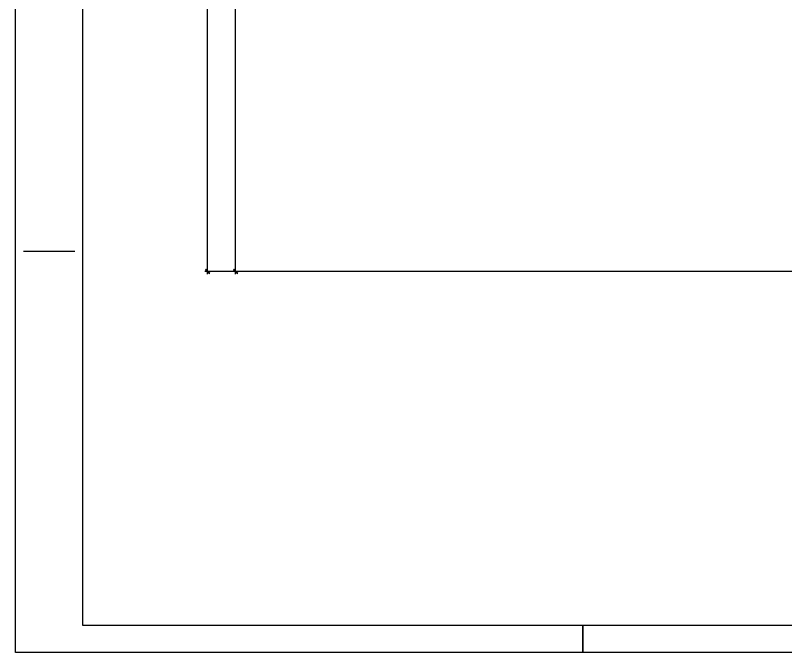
# Model space of a CAD drawing. Extents: x 0 to 119, y 0 to 84.
# Drawn here: x 0 to 28.5, y 0 to 23.58 of the extents above; entities that cross this region are included whole.
import ezdxf

# ---------------------------------------------------------------- set-up
doc = ezdxf.new("R2010")
doc.units = 0
for name, color, linetype in [('1', 1, 'CONTINUOUS'), ('2', 2, 'CONTINUOUS'), ('7', 7, 'CONTINUOUS')]:
    doc.layers.add(name, color=color, linetype=linetype)

msp = doc.modelspace()

# ---------------------------------------------------------------- linework, layer by layer
at = {"layer": '1', "linetype": 'CONTINUOUS'}
for p, q in [((7.112634, 14.006398), (7.112634, 64.086402)), ((8.148837, 14.006398), (8.148837, 39.2864)), ((8.87142, 14.106398), (7.012634, 14.106398)), ((31.6182, 14.106398), (8.048837, 14.106398))]:
    msp.add_line(p, q, dxfattribs=at)
for points in [[(63.400085, 0.000046), (44.900085, 0.000046), (44.900085, 1.000046), (44.900085, 0.000046), (32.900085, 0.000046), (32.900085, 1.000046), (32.900085, 0.000046), (21.000085, 0.000046), (21.000085, 1.000046), (21.000085, 0.000046), (0.000085, 0.000046), (0.000085, 29.700046), (2.500085, 29.700046), (0.000085, 29.700046), (0.000085, 59.400046), (2.500085, 59.400046), (0.000085, 59.400046), (0.000085, 84.100046)], [(7.192195, 14.044516), (7.049289, 14.187421), (7.031611, 14.169743), (7.174517, 14.026838), (7.192195, 14.044516)], [(8.228397, 14.044516), (8.085492, 14.187421), (8.067814, 14.169743), (8.210719, 14.026838), (8.228397, 14.044516)]]:
    msp.add_lwpolyline(points, dxfattribs=at)
for points in [[(7.192195, 14.044516), (7.049289, 14.187421), (7.031611, 14.169743)], [(7.192195, 14.044516), (7.031611, 14.169743), (7.174517, 14.026838)], [(7.192195, 14.044516), (7.174517, 14.026838), (7.192195, 14.044516)], [(8.228397, 14.044516), (8.085492, 14.187421), (8.067814, 14.169743)], [(8.228397, 14.044516), (8.067814, 14.169743), (8.210719, 14.026838)], [(8.228397, 14.044516), (8.210719, 14.026838), (8.228397, 14.044516)]]:
    msp.add_solid(points, dxfattribs=at)
at = {"layer": '2', "linetype": 'CONTINUOUS'}
msp.add_line((8.97142, 14.106398), (8.97142, 14.106398), dxfattribs=at)
at = {"layer": '7', "linetype": 'CONTINUOUS'}
for p, q in [((2.500085, 1.000046), (2.500085, 83.100046)), ((0.300085, 14.850046), (2.200085, 14.850046)), ((117.900085, 1.000046), (2.500085, 1.000046))]:
    msp.add_line(p, q, dxfattribs=at)

doc.saveas('drawing.dxf')
